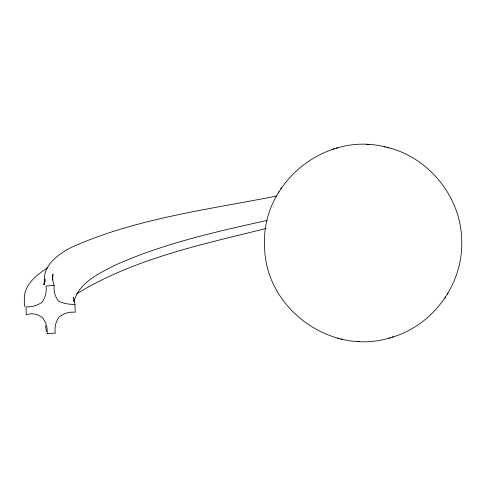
<?xml version="1.0" encoding="UTF-8"?>
<svg xmlns="http://www.w3.org/2000/svg" width="486" height="486" viewBox="0 0 486 486"><rect width="100%" height="100%" fill="white"/><g stroke="black" fill="none" stroke-linecap="round" stroke-linejoin="round"><path stroke-width="0.73" d="M52.476 280.058L52.931 274.244L52.518 279.025M44.906 279.092L44.463 284.438L44.536 280.282M44.906 279.14L43.819 284.626L45.058 280.817M74.042 301.308C78.993 282.688 98.67 273.727 114.313 265.526C162.938 243.668 215.328 231.81 267.185 220.431M44.402 282.597L44.961 280.635M385.471 147.015C325.341 131.232 261.225 182.87 264.609 245.357C264.244 307.917 330.759 356.432 390.033 337.813M388.915 338.141C431.732 327.278 463.456 284.784 461.7 240.643C461.323 196.484 427.607 155.544 384.341 146.736M278.296 192.851L278.976 191.788M280.762 188.939L281.424 187.906M444.884 298.094L445.541 297.061M447.333 294.212L448.013 293.149M44.487 281.522L44.773 281.102M47.44 267.944C36.523 274.869 24.033 284.832 24.312 299.066L24.488 306.508M76.515 293.902C133.996 258.564 201.611 244.561 266.285 228.426M332.953 149.172L334.216 148.801M336.276 148.187L337.387 147.859M392.093 337.199L393.356 336.828M276.516 196.071C208.196 209.551 137.459 218.232 73.222 246.536C59.699 252.799 41.565 265.733 44.827 282.153M47.118 333.584L55.289 333.177A22.617 21.755 -22.5 0 1 58.994 317.097A20.855 20.054 -22.6 0 1 75.209 312.267L75.02 304.351A36.493 35.162 -23.6 0 1 58.606 301.241A22.994 22.113 -22.7 0 1 54.159 285.555L45.988 285.962A23.237 22.35 -22.5 0 1 42.282 302.037A23.237 22.35 -22.5 0 1 26.044 306.806L26.232 314.746A16.427 15.801 -22.5 0 1 42.659 317.911A23.419 22.526 -22.5 0 1 47.118 333.584M357.198 341.366L359.689 341.488M366.62 144.512L369.105 144.634M387.549 147.525L388.836 147.835M337.472 338.165L338.76 338.475M340.838 338.985L341.968 339.264M54.122 285.501L53.029 281.819L52.609 278.035M74.899 304.108L73.568 297.274L73.586 298.131M46.449 331.622L45.52 325.699M73.629 299.771L73.659 301.083"/></g></svg>
